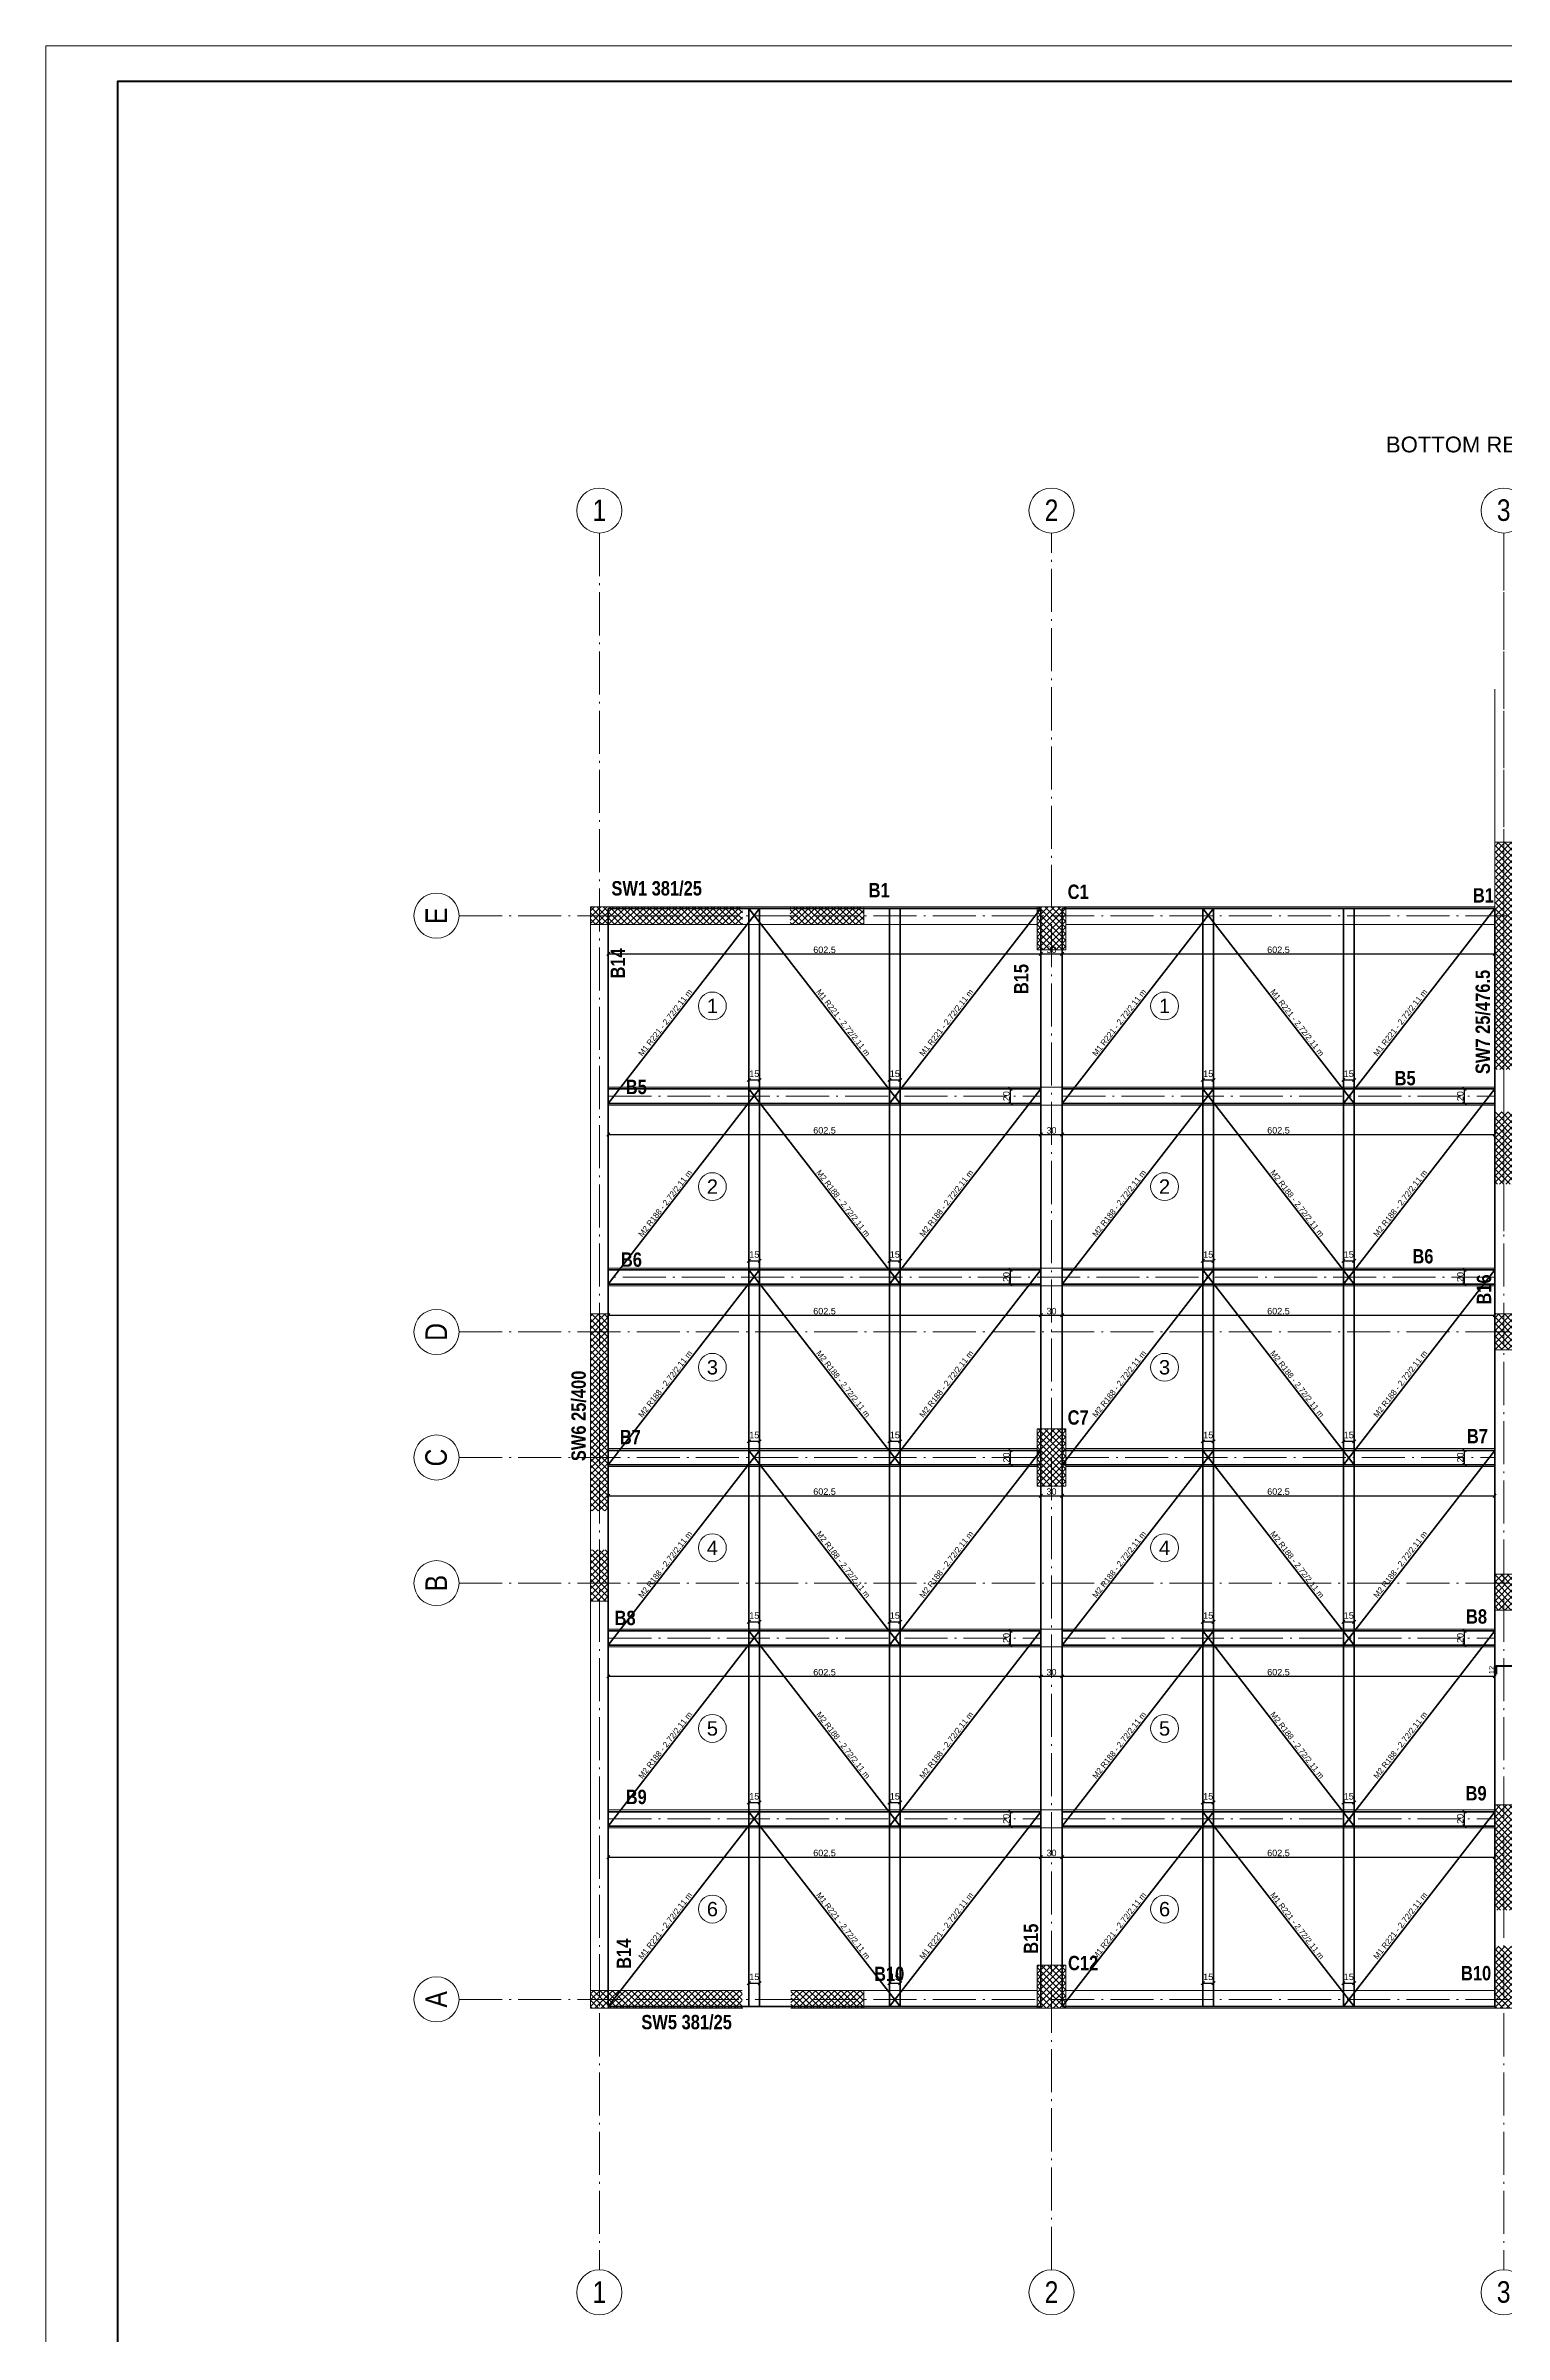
# Model space of a CAD drawing. Header units: millimetres. Extents: x -455 to 11942, y -2742 to 3320.
# Drawn here: x -451 to 1581, y 131 to 3320 of the extents above; entities that cross this region are included whole.
import ezdxf
from ezdxf.enums import TextEntityAlignment as Align

# ---------------------------------------------------------------- set-up
doc = ezdxf.new("R2010")
doc.units = ezdxf.units.MM
doc.linetypes.add('DASHDOT', pattern=[82.5, 60, -10, 2.5, -10])
doc.linetypes.add('Solid Line copy-002', pattern=[82.5, 60, -10, 2.5, -10])
for name, color, linetype, lineweight in [('!Column', 10, 'Continuous', 50), ('!Hatch', 70, 'Continuous', 25), ('035', 30, 'Continuous', 30), ('Osi', 70, 'DASHDOT', 25), ('R-BARS-BOTTOM', 1, 'Continuous', 50), ('R-DIM', 3, 'Continuous', 18), ('R-MESH-BOTTOM', 30, 'Continuous', 35), ('R-TEXT', 7, 'Continuous', 18), ('R-TITLE', 7, 'Continuous', 35), ('SHEET', 7, 'Continuous', 35)]:
    doc.layers.add(name, color=color, linetype=linetype, lineweight=lineweight)
doc.layers.add('text', color=7, linetype='Continuous')
doc.styles.add('GENERATED_STYLE_2', font='ARIALN.TTF')
doc.styles.add('GENERATED_STYLE_3', font='ARIALNB.TTF')
doc.styles.add('RC_TEXT', font='arial.ttf')
doc.dimstyles.new('RC_DIM', dxfattribs={"dimtxt": 9, "dimasz": 4.5, "dimexe": 3, "dimexo": 0, "dimgap": 1.2, "dimtad": 1, "dimdec": 1, "dimdsep": 46, "dimtxsty": 'RC_TEXT', "dimblk": 'OBLIQUE', "dimcen": 2.5, "dimclrd": 3, "dimclre": 3, "dimclrt": 3, "dimazin": 3, "dimtfac": 1, "dimtmove": 2, "dimatfit": 3})

# ---------------------------------------------------------------- blocks, each defined once
blk = doc.blocks.new('FORMWORK_BACKGROUND')
at = {"layer": '!Hatch', "lineweight": 13}
h = blk.add_hatch(dxfattribs=at)
h.set_pattern_fill('ANSI37', color=8, scale=50)
h.set_pattern_definition([(45, (1555.457, 1600.075), (-4.41942, 4.41942), []), (135, (1555.457, 1600.075), (-4.41942, -4.41942), [])])
h.paths.add_polyline_path([(1580.4, 2210.6), (1567.9, 2210.6), (1567.9, 1827.3), (1580.4, 1827.3), (1580.4, 1834.7), (1567.9, 1834.7), (1567.9, 1893.7), (1580.4, 1893.7)])
h.paths.add_polyline_path([(1592.9, 2210.6), (1580.4, 2210.6), (1580.4, 1893.7), (1592.9, 1893.7)])
h.paths.add_polyline_path([(1580.4, 1734.1), (1592.9, 1734.1), (1592.9, 1834.7), (1580.4, 1834.7)])
h.paths.add_polyline_path([(1567.9, 1734.1), (1580.4, 1734.1), (1580.4, 1827.3), (1567.9, 1827.3)])
h = blk.add_hatch(dxfattribs=at)
h.set_pattern_fill('ANSI37', color=8, scale=50)
h.set_pattern_definition([(45, (549.416, 2003.0194), (-4.41942, 4.41942), []), (135, (549.416, 2003.0194), (-4.41942, -4.41942), [])])
h.paths.add_polyline_path([(586.3, 2120.6), (519.9, 2120.6), (519.9, 2108.2), (586.3, 2108.2)], flags=16)
h.paths.add_polyline_path([(586.3, 2108.2), (519.9, 2108.2), (519.9, 2095.6), (546.4, 2095.6), (586.3, 2095.6)])
h.paths.add_polyline_path([(688.9, 2120.6), (307.9, 2120.6), (307.9, 2108.1), (688.9, 2108.1)])
h.paths.add_polyline_path([(688.9, 2108.1), (307.9, 2108.1), (307.9, 2095.6), (688.9, 2095.6)])
h = blk.add_hatch(dxfattribs=at)
h.set_pattern_fill('ANSI37', color=8, scale=50)
h.set_pattern_definition([(45, (-894969.693, -493219.025), (-4.419417382, 4.419417382), []), (135, (-894969.693, -493219.025), (-4.419417382, -4.419417382), [])])
h.paths.add_polyline_path([(950.4, 2120.6), (930.4, 2120.6), (930.4, 2060.6), (950.4, 2060.6)])
h.paths.add_polyline_path([(950.4, 2060.6), (970.4, 2060.6), (970.4, 2120.6), (950.4, 2120.6)])
h = blk.add_hatch(dxfattribs=at)
h.set_pattern_fill('ANSI37', color=8, scale=50)
h.set_pattern_definition([(45, (327.83, 1207.7683), (-4.41942, 4.41942), []), (135, (327.83, 1207.7683), (-4.41942, -4.41942), [])])
h.paths.add_polyline_path([(332.8, 1259.6), (332.9, 1259.6), (332.9, 1272.1), (332.9, 1272.1), (332.9, 1278.6), (320.4, 1278.6), (320.4, 1224.6), (332.9, 1224.6)], flags=16)
h.paths.add_polyline_path([(320.4, 1278.6), (307.9, 1278.6), (307.9, 1224.6), (320.4, 1224.6)], flags=17)
h.paths.add_polyline_path([(320.4, 1553.1), (307.9, 1553.1), (307.9, 1528.2), (320.4, 1528.2)])
h.paths.add_polyline_path([(320.4, 1528.2), (332.9, 1528.2), (332.9, 1553.1), (320.4, 1553.1)])
h.paths.add_polyline_path([(320.4, 1158.2), (332.9, 1158.2), (332.9, 1528.2), (320.4, 1528.2)])
h.paths.add_polyline_path([(320.4, 1528.2), (307.9, 1528.2), (307.9, 1158.2), (320.4, 1158.2)])
h.paths.add_polyline_path([(320.4, 1153.1), (332.9, 1153.1), (332.9, 1158.2), (320.4, 1158.2)])
h.paths.add_polyline_path([(320.4, 1158.2), (307.9, 1158.2), (307.9, 1153.1), (320.4, 1153.1)])
h = blk.add_hatch(dxfattribs=at)
h.set_pattern_fill('ANSI37', color=8, scale=50)
h.set_pattern_definition([(45, (-894949.693, -493139.3046), (-4.419417382, 4.419417382), []), (135, (-894949.693, -493139.3046), (-4.419417382, -4.419417382), [])])
h.paths.add_polyline_path([(1580.4, 1553.1), (1567.9, 1553.1), (1567.9, 1528.1), (1580.4, 1528.1)])
h.paths.add_polyline_path([(1592.9, 1553.1), (1580.4, 1553.1), (1580.4, 1528.1), (1592.9, 1528.1)])
h.paths.add_polyline_path([(1580.4, 1528.1), (1580.4, 1505.4), (1592.9, 1505.4), (1592.9, 1528.1)])
h.paths.add_polyline_path([(1580.4, 1528.1), (1567.9, 1528.1), (1567.9, 1505.4), (1580.4, 1505.4)])
h.paths.add_polyline_path([(1580.4, 1505.4), (1567.9, 1505.4), (1567.9, 1503.1), (1580.4, 1503.1)])
h.paths.add_polyline_path([(1592.9, 1505.4), (1580.4, 1505.4), (1580.4, 1503.1), (1592.9, 1503.1)])
h = blk.add_hatch(dxfattribs=at)
h.set_pattern_fill('ANSI37', color=8, scale=50)
h.set_pattern_definition([(45, (-894969.693, -493911.5317), (-4.419417382, 4.419417382), []), (135, (-894969.693, -493911.5317), (-4.419417382, -4.419417382), [])])
h.paths.add_polyline_path([(950.4, 1393.1), (930.4, 1393.1), (930.4, 1313.1), (950.4, 1313.1)])
h.paths.add_polyline_path([(970.4, 1393.1), (950.4, 1393.1), (950.4, 1313.1), (970.4, 1313.1)])
h = blk.add_hatch(dxfattribs=at)
h.set_pattern_fill('ANSI37', color=8, scale=50)
h.set_pattern_definition([(45, (-894949.697, -493471.8046), (-4.419417382, 4.419417382), []), (135, (-894949.697, -493471.8046), (-4.419417382, -4.419417382), [])])
h.paths.add_polyline_path([(1580.4, 1190.6), (1567.9, 1190.6), (1567.9, 1165.6), (1580.4, 1165.6)])
h.paths.add_polyline_path([(1592.9, 1190.6), (1580.4, 1190.6), (1580.4, 1165.6), (1592.9, 1165.6)])
h.paths.add_polyline_path([(1580.4, 1165.6), (1580.4, 1142.9), (1592.9, 1142.9), (1592.9, 1165.6)])
h.paths.add_polyline_path([(1580.4, 1165.6), (1567.9, 1165.6), (1567.9, 1142.9), (1580.4, 1142.9)])
h.paths.add_polyline_path([(1580.4, 1142.9), (1567.9, 1142.9), (1567.9, 1140.6), (1580.4, 1140.6)])
h.paths.add_polyline_path([(1592.9, 1142.9), (1580.4, 1142.9), (1580.4, 1140.6), (1592.9, 1140.6)])
h = blk.add_hatch(dxfattribs=at)
h.set_pattern_fill('ANSI37', color=8, scale=50)
h.set_pattern_definition([(45, (-894949.708, -493039.025), (-4.419417382, 4.419417382), []), (135, (-894949.708, -493039.025), (-4.419417382, -4.419417382), [])])
h.paths.add_polyline_path([(1965.5, 598.5), (1580.4, 598.4), (1580.4, 585.6), (1965.5, 585.6)])
h.paths.add_polyline_path([(1580.4, 611), (1567.9, 611), (1567.9, 598.4), (1580.4, 598.4)])
h.paths.add_polyline_path([(1580.4, 598.4), (1567.9, 598.4), (1567.9, 585.6), (1567.9, 585.6), (1580.4, 585.6)])
h.paths.add_polyline_path([(1977.9, 598.5), (1965.5, 598.5), (1965.5, 585.6), (1977.9, 585.6), (1977.9, 586.3)])
h.paths.add_polyline_path([(1764.2, 781.6), (1781.6, 781.6)], flags=16)
h.paths.add_polyline_path([(1977.9, 667.3), (1965.5, 667.3), (1965.5, 598.5), (1977.9, 598.5)])
h.paths.add_polyline_path([(1580.4, 672.3), (1567.9, 672.3), (1567.9, 611), (1580.4, 611)])
h.paths.add_polyline_path([(1592.9, 672.3), (1580.4, 672.3), (1580.4, 611), (1592.9, 611)])
h.paths.add_polyline_path([(1607.9, 869.1), (1580.4, 869.1), (1580.4, 722.3), (1592.9, 722.3), (1592.9, 845.1), (1607.9, 845.1)])
h.paths.add_polyline_path([(1580.4, 869.1), (1567.9, 869.1), (1567.9, 722.3), (1580.4, 722.3)])
h.paths.add_polyline_path([(1965.5, 869.1), (1937.9, 869.1), (1937.9, 845.1), (1952.9, 845.1), (1952.9, 722.3), (1965.5, 722.3)])
h.paths.add_polyline_path([(1977.9, 869.1), (1965.5, 869.1), (1965.5, 722.3), (1977.9, 722.3)])
h.paths.add_polyline_path([(1799.4, 869.1), (1746.4, 869.1), (1746.4, 845.1), (1760.4, 845.1), (1760.4, 610.6), (1592.9, 610.6), (1580.4, 610.8), (1580.4, 598.4), (1965.5, 598.5), (1965.5, 667.3), (1952.9, 667.3), (1952.9, 610.6), (1785.4, 610.6), (1785.4, 845.1), (1799.4, 845.1)])
h = blk.add_hatch(dxfattribs=at)
h.set_pattern_fill('ANSI37', color=8, scale=50)
h.set_pattern_definition([(45, (-894969.708, -494584.025), (-4.419417382, 4.419417382), []), (135, (-894969.708, -494584.025), (-4.419417382, -4.419417382), [])])
h.paths.add_polyline_path([(950.4, 645.6), (930.4, 645.6), (930.4, 585.6), (950.4, 585.6)])
h.paths.add_polyline_path([(950.4, 585.6), (970.4, 585.6), (970.4, 645.6), (950.4, 645.6)])
at = {"layer": '!Hatch', "linetype": 'Continuous', "lineweight": 13}
h = blk.add_hatch(dxfattribs=at)
h.set_pattern_fill('ANSI37', color=8, scale=50)
h.set_pattern_definition([(45, (316.6764, 605.827), (-4.41942, 4.41942), []), (135, (316.6764, 605.827), (-4.41942, -4.41942), [])])
h.paths.add_polyline_path([(320.4, 610.6), (307.9, 610.6), (307.9, 597.8), (320.4, 597.8)], flags=16)
h.paths.add_polyline_path([(587.4, 597.9), (519.4, 597.9), (519.4, 585.6), (587.4, 585.6)], flags=16)
h.paths.add_polyline_path([(519.4, 610.6), (333, 610.6), (333, 610.3, -1), (333, 610.4), (320.4, 610.5), (320.4, 597.8), (519.4, 597.9)], flags=16)
h.paths.add_polyline_path([(688.9, 610.6), (587.4, 610.6), (587.4, 597.9), (688.9, 597.9)], flags=16)
h.paths.add_polyline_path([(688.9, 597.9), (688.9, 610.6), (307.9, 610.6), (307.9, 597.8)], flags=17)
h.paths.add_polyline_path([(307.9, 610.6), (688.9, 610.6), (688.9, 585.6), (307.9, 585.6)])
at = {"layer": '!Column', "color": 8, "lineweight": 13}
for p, q in [((1567.9, 2210.6), (1567.9, 1734.1)), ((307.9, 2120.6), (414.4, 2120.6)), ((930.4, 2060.6), (930.4, 2120.6)), ((930.4, 2120.6), (950.4, 2120.6)), ((950.4, 2120.6), (970.4, 2120.6)), ((970.4, 2120.6), (970.4, 2060.6)), ((970.4, 2060.6), (930.4, 2060.6)), ((307.9, 1528.9), (307.9, 1553.1)), ((332.9, 1553.1), (307.9, 1553.1)), ((307.9, 1153.1), (307.9, 1553.1)), ((332.9, 1528.1), (332.9, 1553.1)), ((307.9, 1289.6), (307.9, 1528.9)), ((332.9, 1528.1), (332.9, 1278.6)), ((930.4, 1313.1), (930.4, 1393.1)), ((930.4, 1393.1), (950.4, 1393.1)), ((950.4, 1393.1), (970.4, 1393.1)), ((970.4, 1393.1), (970.4, 1313.1)), ((970.4, 1313.1), (930.4, 1313.1)), ((332.9, 1247.6), (332.9, 1153.1)), ((332.9, 1153.1), (307.9, 1153.1)), ((332.9, 1168.1), (332.9, 1163.1)), ((1567.9, 869.1), (1607.9, 869.1)), ((1567.9, 869.1), (1567.9, 722.3)), ((1567.9, 672.3), (1567.9, 585.6)), ((930.4, 585.6), (930.4, 645.6)), ((930.4, 645.6), (950.4, 645.6)), ((950.4, 645.6), (970.4, 645.6)), ((970.4, 645.6), (970.4, 585.6)), ((970.4, 585.6), (930.4, 585.6)), ((1567.9, 585.6), (1977.9, 585.6))]:
    blk.add_line(p, q, dxfattribs=at)
for points in [[(1567.9, 1734.1), (1567.9, 2210.6), (1592.9, 2210.6), (1592.9, 1870.5)], [(1592.9, 2185.4), (1592.9, 2210.6), (1567.9, 2210.6), (1567.9, 2183.4)]]:
    blk.add_lwpolyline(points, dxfattribs=at)
at = {"layer": '!Column', "color": 8, "linetype": 'Continuous', "lineweight": 13}
for points in [[(546, 2095.6), (307.9, 2095.6), (307.9, 2120.6), (688.9, 2120.6), (688.9, 2095.6), (563, 2095.6)], [(520.4, 585.6), (307.9, 585.6), (307.9, 610.6), (519.4, 610.6)], [(587.4, 610.6), (688.9, 610.6), (688.9, 585.6), (587.4, 585.6)], [(525.4, 585.6), (525.4, 585.6)]]:
    blk.add_lwpolyline(points, dxfattribs=at)
at = {"layer": '!Column', "color": 8, "lineweight": 13}
for points in [[(1567.9, 1553.1), (1567.9, 1503.1), (1592.9, 1503.1), (1592.9, 1553.1)], [(1567.9, 1190.6), (1567.9, 1140.6), (1592.9, 1140.6), (1592.9, 1190.6)]]:
    blk.add_lwpolyline(points, close=True, dxfattribs=at)
at = {"layer": '035', "color": 8, "lineweight": 13}
for p, q in [((1567.9, 2423.8), (1567.9, 2210.6)), ((1567.9, 2210.6), (1977.9, 2210.6)), ((1567.9, 1553.4), (1567.9, 2190.6)), ((307.9, 2120.6), (1567.9, 2120.6)), ((307.9, 585.6), (307.9, 2120.6)), ((930.4, 2120.6), (930.4, 2060.6)), ((307.9, 2095.6), (930.4, 2095.6)), ((332.9, 1553.1), (332.9, 2095.6)), ((970.4, 2095.6), (1567.9, 2095.6)), ((930.4, 2060.6), (963.3, 2060.6)), ((935.4, 645.6), (935.4, 2060.6)), ((965.4, 645.6), (965.4, 2060.6)), ((332.9, 1869.1), (1567.9, 1869.1)), ((332.9, 1844.1), (1567.9, 1844.1)), ((332.9, 1617.1), (1567.9, 1617.1)), ((332.9, 1592.1), (1567.9, 1592.1)), ((1567.9, 860.8), (1567.9, 1505.6)), ((930.4, 1393.1), (930.4, 1313.1)), ((332.9, 1365.6), (930.4, 1365.6)), ((332.9, 1340.6), (930.4, 1340.6)), ((970.4, 1365.6), (1567.9, 1365.6)), ((970.4, 1340.6), (1567.9, 1340.6)), ((332.9, 610.6), (332.9, 1247.6)), ((332.9, 1114.1), (1567.9, 1114.1)), ((332.9, 1089.1), (1567.9, 1089.1)), ((332.9, 862.1), (1567.9, 862.1)), ((1567.9, 869.1), (1647.9, 869.1)), ((332.9, 837.1), (1567.9, 837.1)), ((688.9, 610.6), (930.4, 610.6)), ((970.4, 610.6), (1567.9, 610.6)), ((688.9, 585.6), (3867.9, 585.6))]:
    blk.add_line(p, q, dxfattribs=at)
at = {"layer": 'Osi', "color": 8, "linetype": 'Solid Line copy-002', "lineweight": 13}
for p, q in [((320.4, 2641.2), (320.4, 221.3)), ((950.4, 221.3), (950.4, 2641.2)), ((1580.4, 2641.2), (1580.4, 221.3)), ((1580.4, 2621.2), (1580.4, 1668.6)), ((124.9, 2108.1), (4063, 2108.1)), ((332.9, 1856.6), (935.4, 1856.6)), ((965.4, 1856.6), (1567.9, 1856.6)), ((1567.9, 1604.6), (333, 1604.6)), ((124.9, 1528.1), (4063, 1528.1)), ((124.9, 1353.1), (930.4, 1353.1)), ((970.4, 1353.1), (1567.9, 1353.1)), ((124.9, 1178.1), (4063, 1178.1)), ((332.9, 1101.6), (935.4, 1101.6)), ((965.4, 1101.6), (1567.9, 1101.6)), ((332.9, 849.6), (935.4, 849.6)), ((965.4, 849.6), (1567.9, 849.6)), ((124.9, 598.1), (4063, 598.1))]:
    blk.add_line(p, q, dxfattribs=at)
at = {"layer": 'Osi', "color": 8, "linetype": 'Continuous', "lineweight": 13}
for centre in [(320.4, 2672.6), (950.4, 2672.6), (1580.4, 2672.6), (93.5, 2108.1), (93.5, 1528.1), (93.5, 1353.1), (93.5, 1178.1), (93.5, 598.1), (320.4, 189.8), (950.4, 189.8), (1580.4, 189.8)]:
    blk.add_circle(centre, 31.4, dxfattribs=at)
at = {"layer": 'text', "color": 8, "linetype": 'Continuous', "lineweight": 13}
for s, insert, char_height, attachment_point, style in [('1', (320.4, 2673), 30, 5, 'GENERATED_STYLE_2'), ('2', (950.4, 2673), 30, 5, 'GENERATED_STYLE_2'), ('3', (1580.4, 2673), 30, 5, 'GENERATED_STYLE_2'), ('SW1 381/25', (400.3, 2156.2), 20, 2, 'GENERATED_STYLE_3'), ('B1', (710.3, 2153.6), 20, 2, 'GENERATED_STYLE_3'), ('C1', (987.5, 2151.4), 20, 2, 'GENERATED_STYLE_3'), ('B1', (1552.2, 2146.4), 20, 2, 'GENERATED_STYLE_3'), ('B5', (1443.1, 1891.7), 20, 2, 'GENERATED_STYLE_3'), ('B5', (371.8, 1879.5), 20, 2, 'GENERATED_STYLE_3'), ('B6', (365.1, 1638.9), 20, 2, 'GENERATED_STYLE_3'), ('B6', (1467.9, 1643.5), 20, 2, 'GENERATED_STYLE_3'), ('C7', (987.5, 1418.9), 20, 2, 'GENERATED_STYLE_3'), ('B7', (363.5, 1391.6), 20, 2, 'GENERATED_STYLE_3'), ('B7', (1543.8, 1392.9), 20, 2, 'GENERATED_STYLE_3'), ('B8', (356.3, 1139.6), 20, 2, 'GENERATED_STYLE_3'), ('B8', (1542.6, 1141.6), 20, 2, 'GENERATED_STYLE_3'), ('B9', (1542, 895.3), 20, 2, 'GENERATED_STYLE_3'), ('B9', (371.8, 890.2), 20, 2, 'GENERATED_STYLE_3'), ('B10', (724.2, 643.6), 20, 2, 'GENERATED_STYLE_3'), ('C12', (994.4, 658.7), 20, 2, 'GENERATED_STYLE_3'), ('B10', (1542, 644.6), 20, 2, 'GENERATED_STYLE_3'), ('SW5 381/25', (442, 576.4), 20, 2, 'GENERATED_STYLE_3'), ('1', (320.4, 190.2), 30, 5, 'GENERATED_STYLE_2'), ('2', (950.4, 190.2), 30, 5, 'GENERATED_STYLE_2'), ('3', (1580.4, 190.2), 30, 5, 'GENERATED_STYLE_2')]:
    blk.add_mtext(s, dxfattribs=dict(at, insert=insert, char_height=char_height, attachment_point=attachment_point, style=style))
at = {"layer": 'text', "color": 8, "linetype": 'Continuous', "lineweight": 13, "rotation": 90}
for s, insert, char_height, attachment_point, style in [('E', (93.1, 2108.1), 30, 5, 'GENERATED_STYLE_2'), ('B14', (336.1, 2041.6), 20, 2, 'GENERATED_STYLE_3'), ('B15', (898.2, 2019.8), 20, 2, 'GENERATED_STYLE_3'), ('SW7 25/476.5', (1541.3, 1960), 20, 2, 'GENERATED_STYLE_3'), ('B16', (1543, 1587.2), 20, 2, 'GENERATED_STYLE_3'), ('D', (93.1, 1528.1), 30, 5, 'GENERATED_STYLE_2'), ('SW6 25/400', (281.5, 1411.1), 20, 2, 'GENERATED_STYLE_3'), ('C', (93.1, 1353.1), 30, 5, 'GENERATED_STYLE_2'), ('B', (93.1, 1178.1), 30, 5, 'GENERATED_STYLE_2'), ('B15', (911.8, 682.6), 20, 2, 'GENERATED_STYLE_3'), ('B14', (344.6, 661.6), 20, 2, 'GENERATED_STYLE_3'), ('A', (93.1, 598.1), 30, 5, 'GENERATED_STYLE_2')]:
    blk.add_mtext(s, dxfattribs=dict(at, insert=insert, char_height=char_height, attachment_point=attachment_point, style=style))
blk = doc.blocks.new('_Oblique')
at = {"color": 0, "linetype": 'ByBlock', "lineweight": -2}
blk.add_line((-0.5, -0.5), (0.5, 0.5), dxfattribs=at)

msp = doc.modelspace()

# ---------------------------------------------------------------- linework, layer by layer
at = {"layer": 'R-BARS-BOTTOM'}
msp.add_lwpolyline([(1570.4, 1051.05), (1570.4, 1063.05), (1975.4, 1063.05), (1975.4, 1051.05)], dxfattribs=at)
at = {"layer": 'R-MESH-BOTTOM'}
for p, q in [((332.9, 1846.6), (543.73, 2118.1)), ((528.73, 2118.1), (739.57, 1846.6)), ((724.57, 1846.6), (935.4, 2118.1)), ((965.4, 1846.6), (1176.23, 2118.1)), ((1161.23, 2118.1), (1372.07, 1846.6)), ((1357.07, 1846.6), (1567.9, 2118.1)), ((332.9, 1594.6), (543.73, 1866.6)), ((528.73, 1866.6), (739.57, 1594.6)), ((724.57, 1594.6), (935.4, 1866.6)), ((965.4, 1594.6), (1176.23, 1866.6)), ((1161.23, 1866.6), (1372.07, 1594.6)), ((1357.07, 1594.6), (1567.9, 1866.6)), ((332.9, 1343.1), (543.73, 1614.6)), ((528.73, 1614.6), (739.57, 1343.1)), ((724.57, 1343.1), (935.4, 1614.6)), ((965.4, 1343.1), (1176.23, 1614.6)), ((1161.23, 1614.6), (1372.07, 1343.1)), ((1357.07, 1343.1), (1567.9, 1614.6)), ((332.9, 1091.6), (543.73, 1363.1)), ((528.73, 1363.1), (739.57, 1091.6)), ((724.57, 1091.6), (935.4, 1363.1)), ((965.4, 1091.6), (1176.23, 1363.1)), ((1161.23, 1363.1), (1372.07, 1091.6)), ((1357.07, 1091.6), (1567.9, 1363.1)), ((332.9, 839.6), (543.73, 1111.6)), ((528.73, 1111.6), (739.57, 839.6)), ((724.57, 839.6), (935.4, 1111.6)), ((965.4, 839.6), (1176.23, 1111.6)), ((1161.23, 1111.6), (1372.07, 839.6)), ((1357.07, 839.6), (1567.9, 1111.6)), ((332.9, 588.1), (543.73, 859.6)), ((528.73, 859.6), (739.57, 588.1)), ((724.57, 588.1), (935.4, 859.6)), ((965.4, 588.1), (1176.23, 859.6)), ((1161.23, 859.6), (1372.07, 588.1)), ((1357.07, 588.1), (1567.9, 859.6))]:
    msp.add_line(p, q, dxfattribs=at)
for points in [[(332.9, 1846.6), (543.73, 1846.6), (543.73, 2118.1), (332.9, 2118.1)], [(528.73, 1846.6), (739.57, 1846.6), (739.57, 2118.1), (528.73, 2118.1)], [(724.57, 1846.6), (935.4, 1846.6), (935.4, 2118.1), (724.57, 2118.1)], [(965.4, 1846.6), (1176.23, 1846.6), (1176.23, 2118.1), (965.4, 2118.1)], [(1161.23, 1846.6), (1372.07, 1846.6), (1372.07, 2118.1), (1161.23, 2118.1)], [(1357.07, 1846.6), (1567.9, 1846.6), (1567.9, 2118.1), (1357.07, 2118.1)], [(332.9, 1594.6), (543.73, 1594.6), (543.73, 1866.6), (332.9, 1866.6)], [(528.73, 1594.6), (739.57, 1594.6), (739.57, 1866.6), (528.73, 1866.6)], [(724.57, 1594.6), (935.4, 1594.6), (935.4, 1866.6), (724.57, 1866.6)], [(965.4, 1594.6), (1176.23, 1594.6), (1176.23, 1866.6), (965.4, 1866.6)], [(1161.23, 1594.6), (1372.07, 1594.6), (1372.07, 1866.6), (1161.23, 1866.6)], [(1357.07, 1594.6), (1567.9, 1594.6), (1567.9, 1866.6), (1357.07, 1866.6)], [(332.9, 1343.1), (543.73, 1343.1), (543.73, 1614.6), (332.9, 1614.6)], [(528.73, 1343.1), (739.57, 1343.1), (739.57, 1614.6), (528.73, 1614.6)], [(724.57, 1343.1), (935.4, 1343.1), (935.4, 1614.6), (724.57, 1614.6)], [(965.4, 1343.1), (1176.23, 1343.1), (1176.23, 1614.6), (965.4, 1614.6)], [(1161.23, 1343.1), (1372.07, 1343.1), (1372.07, 1614.6), (1161.23, 1614.6)], [(1357.07, 1343.1), (1567.9, 1343.1), (1567.9, 1614.6), (1357.07, 1614.6)], [(332.9, 1091.6), (543.73, 1091.6), (543.73, 1363.1), (332.9, 1363.1)], [(528.73, 1091.6), (739.57, 1091.6), (739.57, 1363.1), (528.73, 1363.1)], [(724.57, 1091.6), (935.4, 1091.6), (935.4, 1363.1), (724.57, 1363.1)], [(965.4, 1091.6), (1176.23, 1091.6), (1176.23, 1363.1), (965.4, 1363.1)], [(1161.23, 1091.6), (1372.07, 1091.6), (1372.07, 1363.1), (1161.23, 1363.1)], [(1357.07, 1091.6), (1567.9, 1091.6), (1567.9, 1363.1), (1357.07, 1363.1)], [(332.9, 839.6), (543.73, 839.6), (543.73, 1111.6), (332.9, 1111.6)], [(528.73, 839.6), (739.57, 839.6), (739.57, 1111.6), (528.73, 1111.6)], [(724.57, 839.6), (935.4, 839.6), (935.4, 1111.6), (724.57, 1111.6)], [(965.4, 839.6), (1176.23, 839.6), (1176.23, 1111.6), (965.4, 1111.6)], [(1161.23, 839.6), (1372.07, 839.6), (1372.07, 1111.6), (1161.23, 1111.6)], [(1357.07, 839.6), (1567.9, 839.6), (1567.9, 1111.6), (1357.07, 1111.6)], [(332.9, 588.1), (543.73, 588.1), (543.73, 859.6), (332.9, 859.6)], [(528.73, 588.1), (739.57, 588.1), (739.57, 859.6), (528.73, 859.6)], [(724.57, 588.1), (935.4, 588.1), (935.4, 859.6), (724.57, 859.6)], [(965.4, 588.1), (1176.23, 588.1), (1176.23, 859.6), (965.4, 859.6)], [(1161.23, 588.1), (1372.07, 588.1), (1372.07, 859.6), (1161.23, 859.6)], [(1357.07, 588.1), (1567.9, 588.1), (1567.9, 859.6), (1357.07, 859.6)]]:
    msp.add_lwpolyline(points, close=True, dxfattribs=at)
at = {"layer": 'R-TEXT'}
for centre in [(477.9, 1982.35), (1107.9, 1982.35), (477.9, 1730.6), (1107.9, 1730.6), (477.9, 1478.85), (1107.9, 1478.85), (477.9, 1227.35), (1107.9, 1227.35), (477.9, 975.6), (1107.9, 975.6), (477.9, 723.85), (1107.9, 723.85)]:
    msp.add_circle(centre, 19.4, dxfattribs=at)
at = {"layer": 'SHEET', "color": 7, "lineweight": 13}
msp.add_lwpolyline([(-450.93, -884.77), (5494.07, -884.77), (5494.07, 3320.23), (-450.93, 3320.23)], close=True, dxfattribs=at)
at = {"layer": 'SHEET', "color": 7, "lineweight": 50}
msp.add_lwpolyline([(-350.93, -834.77), (5444.07, -834.77), (5444.07, 3270.23), (-350.93, 3270.23)], close=True, dxfattribs=at)

# ---------------------------------------------------------------- block references
msp.add_blockref('FORMWORK_BACKGROUND', (0, 0))

# ---------------------------------------------------------------- texts
at = {"layer": 'R-TEXT', "style": 'RC_TEXT'}
for s, height, rotation, p in [('M1 R221 - 2.72/2.11 m', 8, 52.16887, (412.18, 1959.13)), ('M1 R221 - 2.72/2.11 m', 8, 307.83113, (660.29, 1959.13)), ('M1 R221 - 2.72/2.11 m', 8, 52.16887, (803.85, 1959.13)), ('M1 R221 - 2.72/2.11 m', 8, 52.16887, (1044.68, 1959.13)), ('M1 R221 - 2.72/2.11 m', 8, 307.83113, (1292.79, 1959.13)), ('M1 R221 - 2.72/2.11 m', 8, 52.16887, (1436.35, 1959.13)), ('M2 R188 - 2.72/2.11 m', 8, 307.78007, (660.29, 1707.32)), ('M2 R188 - 2.72/2.11 m', 8, 307.78007, (1292.79, 1707.32)), ('M2 R188 - 2.72/2.11 m', 8, 52.21993, (412.17, 1707.32)), ('M2 R188 - 2.72/2.11 m', 8, 52.21993, (803.84, 1707.32)), ('M2 R188 - 2.72/2.11 m', 8, 52.21993, (1044.67, 1707.32)), ('M2 R188 - 2.72/2.11 m', 8, 52.21993, (1436.34, 1707.32)), ('M2 R188 - 2.72/2.11 m', 8, 52.16887, (412.18, 1455.63)), ('M2 R188 - 2.72/2.11 m', 8, 307.83113, (660.29, 1455.63)), ('M2 R188 - 2.72/2.11 m', 8, 52.16887, (803.85, 1455.63)), ('M2 R188 - 2.72/2.11 m', 8, 52.16887, (1044.68, 1455.63)), ('M2 R188 - 2.72/2.11 m', 8, 307.83113, (1292.79, 1455.63)), ('M2 R188 - 2.72/2.11 m', 8, 52.16887, (1436.35, 1455.63)), ('M2 R188 - 2.72/2.11 m', 8, 52.16887, (412.18, 1204.13)), ('M2 R188 - 2.72/2.11 m', 8, 307.83113, (660.29, 1204.13)), ('M2 R188 - 2.72/2.11 m', 8, 52.16887, (803.85, 1204.13)), ('M2 R188 - 2.72/2.11 m', 8, 52.16887, (1044.68, 1204.13)), ('M2 R188 - 2.72/2.11 m', 8, 307.83113, (1292.79, 1204.13)), ('M2 R188 - 2.72/2.11 m', 8, 52.16887, (1436.35, 1204.13)), ('12', 7.5, 90, (1563.65, 1057.05)), ('M2 R188 - 2.72/2.11 m', 8, 52.21993, (412.17, 952.32)), ('M2 R188 - 2.72/2.11 m', 8, 307.78007, (660.29, 952.32)), ('M2 R188 - 2.72/2.11 m', 8, 52.21993, (803.84, 952.32)), ('M2 R188 - 2.72/2.11 m', 8, 52.21993, (1044.67, 952.32)), ('M2 R188 - 2.72/2.11 m', 8, 307.78007, (1292.79, 952.32)), ('M2 R188 - 2.72/2.11 m', 8, 52.21993, (1436.34, 952.32)), ('M1 R221 - 2.72/2.11 m', 8, 52.16887, (412.18, 700.63)), ('M1 R221 - 2.72/2.11 m', 8, 307.83113, (660.29, 700.63)), ('M1 R221 - 2.72/2.11 m', 8, 52.16887, (803.85, 700.63)), ('M1 R221 - 2.72/2.11 m', 8, 52.16887, (1044.68, 700.63)), ('M1 R221 - 2.72/2.11 m', 8, 307.83113, (1292.79, 700.63)), ('M1 R221 - 2.72/2.11 m', 8, 52.16887, (1436.35, 700.63))]:
    msp.add_text(s, height=height, rotation=rotation, dxfattribs=at).set_placement(p, align=Align.MIDDLE_CENTER)
for s, p in [('1', (477.9, 1982.35)), ('1', (1107.9, 1982.35)), ('2', (477.9, 1730.6)), ('2', (1107.9, 1730.6)), ('3', (477.9, 1478.85)), ('3', (1107.9, 1478.85)), ('4', (477.9, 1227.35)), ('4', (1107.9, 1227.35)), ('5', (477.9, 975.6)), ('5', (1107.9, 975.6)), ('6', (477.9, 723.85)), ('6', (1107.9, 723.85))]:
    msp.add_text(s, height=20, dxfattribs=at).set_placement(p, align=Align.MIDDLE_CENTER)
at = {"layer": 'R-TITLE', "style": 'RC_TEXT'}
msp.add_text('BOTTOM REINFORCEMENT OF THE SLAB ABOVE THE FIRST FLOOR (LEVEL +2.90)   M 1:50', height=22, dxfattribs=at).set_placement((2087.9, 2764.67), align=Align.MIDDLE_CENTER)

# ---------------------------------------------------------------- dimensions: what is measured, and where the dimension line sits
at = {"layer": 'R-DIM'}
for base, p1, p2 in [((332.9, 2054.83), (332.9, 2054.83), (935.4, 2054.83)), ((935.4, 2054.83), (935.4, 2054.83), (965.4, 2054.83)), ((965.4, 2054.83), (965.4, 2054.83), (1567.9, 2054.83)), ((528.73, 1879.18), (528.73, 1879.18), (543.73, 1879.18)), ((724.57, 1879.18), (724.57, 1879.18), (739.57, 1879.18)), ((1161.23, 1879.18), (1161.23, 1879.18), (1176.23, 1879.18)), ((1357.07, 1879.18), (1357.07, 1879.18), (1372.07, 1879.18)), ((332.9, 1803.24), (332.9, 1803.24), (935.4, 1803.24)), ((935.4, 1803.24), (935.4, 1803.24), (965.4, 1803.24)), ((965.4, 1803.24), (965.4, 1803.24), (1567.9, 1803.24)), ((528.73, 1627.24), (528.73, 1627.24), (543.73, 1627.24)), ((724.57, 1627.24), (724.57, 1627.24), (739.57, 1627.24)), ((1161.23, 1627.24), (1161.23, 1627.24), (1176.23, 1627.24)), ((1357.07, 1627.24), (1357.07, 1627.24), (1372.07, 1627.24)), ((332.9, 1551.33), (332.9, 1551.33), (935.4, 1551.33)), ((935.4, 1551.33), (935.4, 1551.33), (965.4, 1551.33)), ((965.4, 1551.33), (965.4, 1551.33), (1567.9, 1551.33)), ((528.73, 1375.68), (528.73, 1375.68), (543.73, 1375.68)), ((724.57, 1375.68), (724.57, 1375.68), (739.57, 1375.68)), ((1161.23, 1375.68), (1161.23, 1375.68), (1176.23, 1375.68)), ((1357.07, 1375.68), (1357.07, 1375.68), (1372.07, 1375.68)), ((332.9, 1299.83), (332.9, 1299.83), (935.4, 1299.83)), ((935.4, 1299.83), (935.4, 1299.83), (965.4, 1299.83)), ((965.4, 1299.83), (965.4, 1299.83), (1567.9, 1299.83)), ((528.73, 1124.18), (528.73, 1124.18), (543.73, 1124.18)), ((724.57, 1124.18), (724.57, 1124.18), (739.57, 1124.18)), ((1161.23, 1124.18), (1161.23, 1124.18), (1176.23, 1124.18)), ((1357.07, 1124.18), (1357.07, 1124.18), (1372.07, 1124.18)), ((332.9, 1048.24), (332.9, 1048.24), (935.4, 1048.24)), ((935.4, 1048.24), (935.4, 1048.24), (965.4, 1048.24)), ((965.4, 1048.24), (965.4, 1048.24), (1567.9, 1048.24)), ((528.73, 872.24), (528.73, 872.24), (543.73, 872.24)), ((724.57, 872.24), (724.57, 872.24), (739.57, 872.24)), ((1161.23, 872.24), (1161.23, 872.24), (1176.23, 872.24)), ((1357.07, 872.24), (1357.07, 872.24), (1372.07, 872.24)), ((332.9, 796.33), (332.9, 796.33), (935.4, 796.33)), ((935.4, 796.33), (935.4, 796.33), (965.4, 796.33)), ((965.4, 796.33), (965.4, 796.33), (1567.9, 796.33)), ((528.73, 620.68), (528.73, 620.68), (543.73, 620.68)), ((724.57, 620.68), (724.57, 620.68), (739.57, 620.68)), ((1161.23, 620.68), (1161.23, 620.68), (1176.23, 620.68)), ((1357.07, 620.68), (1357.07, 620.68), (1372.07, 620.68))]:
    msp.add_linear_dim(base=base, p1=p1, p2=p2, dimstyle='RC_DIM', dxfattribs=at).render()
for base, p1, p2 in [((893.23, 1846.6), (893.23, 1846.6), (893.23, 1866.6)), ((1525.73, 1846.6), (1525.73, 1846.6), (1525.73, 1866.6)), ((893.23, 1594.6), (893.23, 1594.6), (893.23, 1614.6)), ((1525.73, 1594.6), (1525.73, 1594.6), (1525.73, 1614.6)), ((893.23, 1343.1), (893.23, 1343.1), (893.23, 1363.1)), ((1525.73, 1343.1), (1525.73, 1343.1), (1525.73, 1363.1)), ((893.23, 1091.6), (893.23, 1091.6), (893.23, 1111.6)), ((1525.73, 1091.6), (1525.73, 1091.6), (1525.73, 1111.6)), ((893.23, 839.6), (893.23, 839.6), (893.23, 859.6)), ((1525.73, 839.6), (1525.73, 839.6), (1525.73, 859.6))]:
    msp.add_linear_dim(base=base, p1=p1, p2=p2, angle=90, dimstyle='RC_DIM', dxfattribs=at).render()

doc.saveas('drawing.dxf')
